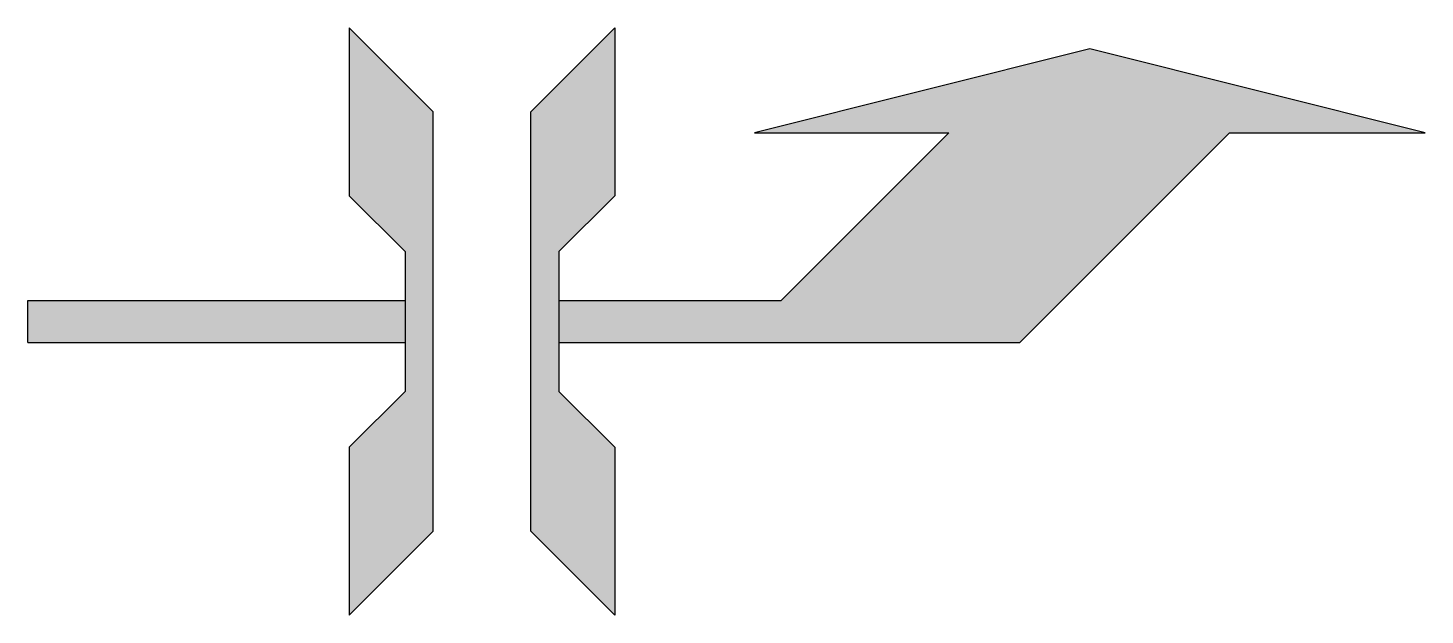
# Model space of a CAD drawing. Header units: metres. Extents: x 0 to 5, y -1.05 to 1.05.
import ezdxf

# ---------------------------------------------------------------- set-up
doc = ezdxf.new("R2010")
doc.units = ezdxf.units.M
doc.header["$LTSCALE"] = 0.2

msp = doc.modelspace()

# ---------------------------------------------------------------- hatches: boundary and pattern name
at = {"true_color": 0xfaf528}
h = msp.add_hatch(color=2, dxfattribs=at)
h.paths.add_polyline_path([(2.6959, 0.075), (1.9, 0.075), (1.9, -0.075), (3.55, -0.075), (4.3, 0.675), (5, 0.675), (3.8, 0.975), (2.6, 0.675), (3.2959, 0.675)])
h.paths.add_polyline_path([(1.8, -0.75), (2.1, -1.05), (2.1, -0.45), (1.9, -0.25), (1.9, 0.25), (2.1, 0.45), (2.1, 1.05), (1.8, 0.75)])
h.paths.add_polyline_path([(1.15, 0.45), (1.35, 0.25), (1.35, -0.25), (1.15, -0.45), (1.15, -1.05), (1.45, -0.75), (1.45, 0.75), (1.15, 1.05)])
h.paths.add_polyline_path([(1.35, -0.075), (1.35, 0.075), (0, 0.075), (0, -0.075)])

# ---------------------------------------------------------------- linework, layer by layer
at = {"color": 2, "linetype": 'Continuous', "true_color": 0xfaf528}
for p, q in [((3.8, 0.975), (2.6, 0.675)), ((5, 0.675), (3.8, 0.975)), ((2.6, 0.675), (3.2959, 0.675)), ((2.6959, 0.075), (3.2959, 0.675)), ((3.55, -0.075), (4.3, 0.675)), ((4.3, 0.675), (5, 0.675)), ((0, 0.075), (1.35, 0.075)), ((0, -0.075), (0, 0.075)), ((1.9, 0.075), (2.6959, 0.075)), ((0, -0.075), (1.35, -0.075)), ((1.9, -0.075), (3.55, -0.075))]:
    msp.add_line(p, q, dxfattribs=at)
at = {"color": 2, "linetype": 'Continuous', "true_color": 0xfaf528, "flags": 128}
for points in [[(1.15, 1.05), (1.15, 0.45), (1.35, 0.25), (1.35, -0.25), (1.15, -0.45), (1.15, -1.05), (1.45, -0.75), (1.45, 0.75), (1.15, 1.05)], [(2.1, 1.05), (2.1, 0.45), (1.9, 0.25), (1.9, -0.25), (2.1, -0.45), (2.1, -1.05), (1.8, -0.75), (1.8, 0.75), (2.1, 1.05)]]:
    msp.add_lwpolyline(points, dxfattribs=at)

doc.saveas('drawing.dxf')
